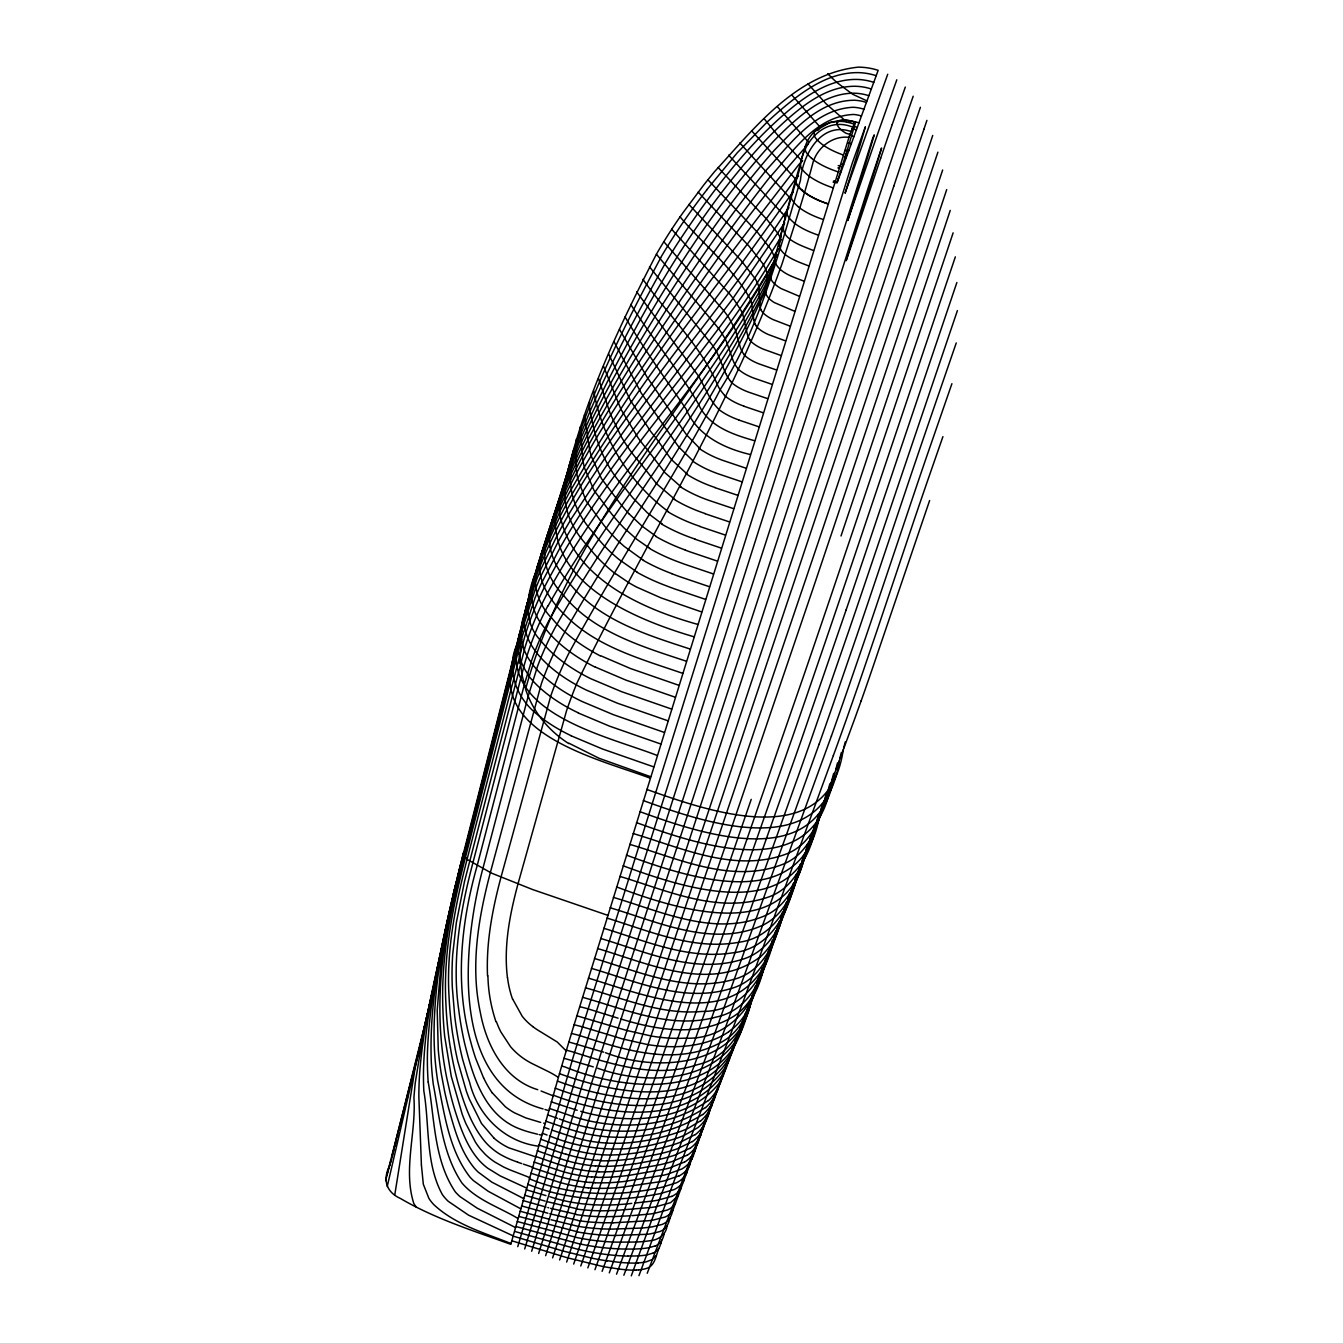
<?xml version="1.0" encoding="UTF-8"?>
<svg xmlns="http://www.w3.org/2000/svg" width="1343" height="1343" viewBox="0 0 1343 1343"><rect width="100%" height="100%" fill="white"/><g stroke="black" fill="none" stroke-linecap="round" stroke-linejoin="round"><path stroke-width="1.5" d="M544.351 552.695L545.057 544.704A294.587 144.524 19.1 0 1 548.565 531.912L552.695 522.091M607.808 915.338L532.684 889.57L491.572 873.151L467.062 859.352L463.385 854.4L465.266 850.337M549.354 536.512L550.059 547.524M525.549 611.501C517.777 628.809 520.278 649.945 532.835 664.399M576.365 439.027L576.332 469.664M846.208 260.357L849.901 248.136A88.588 1.746 -71.9 0 1 851.361 243.519L875.116 169.201A72.958 1.544 -71.9 0 0 877.147 162.772L881.579 148.015L869.122 184.898A131.782 2.602 -71.9 0 0 868.098 188.104L832.089 301.05A251.04 5.808 -71.8 0 1 828.547 312.063L811.827 363.852A492.948 8.293 -71.8 0 0 807.009 378.844L593.908 1047.49A629.145 9.015 -71.6 0 0 587.613 1067.551L531.677 1251.24M774.827 261.13L774.407 257.638A135.861 50.765 15.9 0 0 770.462 248.824L757.737 232.624L707.912 179.777M765.678 289.484L766.551 284.682M394.825 1194.548L414.97 1068.81L439.43 961.37M529.696 593.807L521.806 627.819L520.01 658.171A105.862 56.104 16.5 0 0 529.276 676.049M855.508 122.431L849.212 143.567A170.846 6.211 -72.1 0 1 846.963 150.852L837.109 182.614L833.214 182.295M560.786 496.725L566.947 475.489M572.89 451.164L570.406 478.947A314.782 144.775 19.2 0 0 571.564 491.051C574.451 507.134 583.03 521.755 594.076 533.607A187.869 87.916 17.9 0 0 611.434 552.913L613.415 554.659A137.422 65.119 17.4 0 0 619.039 559.494L637.237 572.202M446.464 927.895C435.401 976.344 423.045 1024.877 419.553 1074.601A636.297 469.446 8.9 0 0 418.848 1096.392L421.4 1164.901M766.601 284.38L766.937 273.217A136.18 51.722 15.9 0 0 762.572 263.346L748.773 245.887L698.192 192.099M519.036 635.357L524.206 618.938M453.33 894.925L443.996 941.292A932.411 691.209 1.7 0 0 441.243 959.993L437.214 1010.372L438.254 1049.554A512.405 389.386 11 0 0 441.209 1073.393L444.701 1091.775A665.037 505.388 7.2 0 0 448.377 1107.303C454.253 1128.321 459.977 1150.498 474.045 1167.755A53.065 38.376 20.9 0 0 478.276 1172.17L491.79 1182.125L523.686 1198.594M778.688 245.987C785.319 212.714 795.778 180.449 804.826 147.831C809.846 129.079 830.528 117.126 849.347 122.767A52.31 51.353 39.6 0 1 854.215 124.144M774.24 264.756L773.753 266.535M447.79 920.324C436.861 969.025 425.143 1018.061 423.565 1068.155A553.115 412.217 10.5 0 0 423.817 1090.869C429.693 1125.031 425.278 1163.374 442.367 1194.599A46.283 32.954 21.3 0 0 448.159 1201.246L468.556 1215.163L513.177 1235.896L510.827 1244.34C473.391 1230.792 434.88 1218.705 400.382 1198.443C385.642 1191.963 382.453 1178.399 390.058 1165.086M453.229 894.354L463.419 852.939M448.226 918.444L450.509 908.892M456.402 881.831C445.188 925.915 436.66 970.888 434.461 1016.416A612.509 462.479 8.7 0 0 434.326 1046.869A507.301 384.031 11.2 0 0 437.633 1080.729C444.449 1113.632 448.797 1149.608 469.865 1176.972A49.993 35.992 20.9 0 0 473.525 1180.682L488.13 1191.241L520.782 1208.818M564.228 487.005C581.838 404.914 618.166 328.045 656.576 253.928A575.526 510.709 -4.9 0 1 683.167 212.463L703.631 185.149A835.682 701.466 -8.8 0 1 714.694 171.484C754.178 128.475 796.13 73.697 858.211 67.15A65.74 65.052 57.2 0 1 878.154 70.323L837.109 182.614L834.439 181.775M777.396 251.51L778.05 248.757M446.9 926.066L447.773 922.423M450.946 907.096L451.819 903.486M443.811 941.124L424.069 1028.251L415.306 1082.576A809.611 585.347 5.7 0 0 413.929 1097.651C416.28 1132.585 402.967 1169.585 413.778 1203.412A31.527 22.227 21.9 0 0 416.515 1207.357M457.527 877.197L460.951 863.264M444.197 939.529L445.288 935.03M452.255 901.69L454.018 894.472M456.654 881.864C443.156 937.75 429.626 994.189 427.477 1051.871A528 395.967 10.9 0 0 428.182 1082.022M457.594 878.07L462.395 858.932M444.701 940.033L445.356 937.431M434.276 984.486L387.204 1186.557M458.097 878.104L461.32 865.278M434.964 981.783L435.602 979.198M462.126 858.597C445.691 925.109 428.652 992.947 431.288 1062.011A497.884 375.335 11.5 0 0 433.269 1084.204C439.648 1117.678 442.502 1154.174 462.026 1183.099C476.799 1200.206 499.21 1207.122 518.045 1218.521M560.199 500.385L560.619 498.757M461.807 859.856L463.788 852.05M461.791 863.431L462.731 859.738M463.201 857.892L465.098 850.488M427.645 1013.495L391.988 1156.239M428.299 1010.893L428.971 1008.274M429.626 1005.672L430.297 1003.053M561.441 495.483C580.847 411.394 620.281 333.5 660.689 257.839M463.318 853.93L529.578 594.21L540.121 559.175A514.923 437.398 5.9 0 1 546.467 542.085L559.88 511.465A684.98 568.358 0.6 0 1 568.341 494.392C635.121 377.786 717.246 270.329 799.186 164.098M466.122 846.426L469.227 834.288M470.268 830.243L471.813 824.166M472.854 820.12L478.528 797.86M479.569 793.814L482.674 781.66M483.698 777.614L485.259 771.553M487.845 761.431L491.974 745.231M492.999 741.185L496.104 729.048M497.145 725.002L498.689 718.925M501.275 708.802L502.836 702.742M503.86 698.696L512.136 666.313M513.16 662.25L516.266 650.113M517.307 646.067L518.851 639.99M521.437 629.884L525.566 613.684M526.607 609.638L533.842 581.301C556.036 486.317 611.216 404.008 664.399 323.898C697.806 274.442 731.985 225.439 768.8 178.434C792.202 152.766 815.369 116.052 853.611 114.457A34.28 33.844 48 0 1 861.451 116.018M521.772 631.428L522.813 627.382M519.623 643.112L520.664 639.067M520.496 643.314L521.537 639.251M400.18 1125.719L400.785 1123.369M401.389 1121.019L401.993 1118.652M776.036 256.966L776.724 254.247M845.251 741.907L843.622 748.219M523.955 616.286C548.632 516.316 614.49 433.856 674.774 352.94L734.974 272.696L792.068 193.258M386.717 1175.679L416.531 1059.61M394.187 1149.02L390.645 1162.803M394.792 1146.704L396.571 1139.737M397.175 1137.42L397.78 1135.087M398.972 1130.403L399.576 1128.07M404.428 1109.184L405.032 1106.8M405.653 1104.416L406.257 1102.032M406.879 1099.648L407.5 1097.248M519.271 663.089L520.144 659.665M412.469 1077.942L413.107 1075.508M837.495 762.975L835.85 769.338M841.373 752.466L839.929 758.023M537.25 570.909L537.737 569.029M540.255 562.465L540.742 560.585M417.169 1057.109L419.771 1047.087M423.045 1034.463L423.7 1031.928M420.426 1044.569L421.081 1042.05M421.736 1039.532L422.39 1036.997M390.578 1161.695L385.609 1180.648M829.856 783.758L828.396 789.365M833.667 773.4L831.787 780.585M526.087 607.271L533.775 582.661M522.209 625.351L535.723 582.023A439.765 373.069 9.3 0 1 541.43 568.005L556.623 536.545A784.916 633.896 -0.5 0 1 570.187 511.935C634.131 405.687 719.378 314.38 786.813 210.448M544.268 550.529L544.738 548.716M704.605 1123.671L697.756 1143.329A53.854 36.882 19.5 0 1 687.079 1155.383M707.61 1115.462L703.061 1128.959A63.205 42.909 19.3 0 1 692.468 1141.617M710.632 1107.203L708.298 1115.395A131.144 88.588 17.5 0 1 707.341 1118.081L705.931 1121.371A68.997 46.669 19.1 0 1 695.221 1134.717M818.575 814.429L816.208 823.36M822.302 804.272L820.825 809.93M826.063 794.049C819.348 820.539 811.743 852.066 783.943 863.868C732.993 884.533 678.735 858.798 629.766 844.361M541.246 558.705L541.733 556.808M713.687 1098.91L708.802 1113.75M811.172 834.523L809.661 840.248M814.848 824.518L813.354 830.209M843.219 749.797C828.245 853.426 711.404 812.314 646.755 789.415M701.65 1131.83L700.576 1135.725M800.243 864.204L798.497 870.801M803.869 854.383C796.869 880.857 789.718 912.149 762.723 925.226C712.915 947.889 658.456 922.087 610.158 907.767M807.512 844.478L805.766 851.042M827.959 790.977C821.933 816.208 811.877 844.865 785.135 854.433C734.386 872.715 681.539 847.836 633.124 833.533M839.106 761.196C824.736 863.482 706.754 823.746 643.314 800.562M538.728 565.235L539.231 563.338M542.236 554.911L543.26 551.117M557.093 508.997L558.016 505.572M716.776 1090.566L711.706 1106.095M789.55 893.296L787.753 899.944M793.092 883.66C785.957 913.458 775.364 949.232 742.662 959.255C694.767 974.481 646.05 951.952 600.674 938.455M796.651 873.957L794.888 880.572M831.367 782.197C816.108 885.037 701.348 846.006 636.498 822.621M546.198 543.244L547.172 539.584M698.696 1139.938L694.935 1150.867M779.041 921.835L777.228 928.55M782.516 912.384C775.163 942.786 764.57 979.719 730.088 988.817C683.1 1002.818 635.944 981.347 591.424 968.37M786.024 902.865C778.638 933.771 767.608 971.241 732.288 979.786C685.434 992.762 638.748 971.56 594.479 958.499M834.792 773.333C819.666 874.159 702.641 834.49 639.889 811.642M568.727 743.569A106.718 95.706 12 0 1 525.566 689.177C570.288 526.725 691.679 403.118 774.626 260.424M719.898 1082.173L714.627 1098.406A88.94 59.394 18.5 0 1 702.708 1114.69M768.733 949.837C761.951 973.96 756.277 1001.912 733.597 1016.382C699.569 1037.451 656.761 1030.014 620.651 1018.917M772.141 940.553C765.208 972.248 751.996 1009.835 715.903 1017.138C670.543 1029.46 625.62 1009.264 582.526 997.295M775.582 931.219C768.985 969.579 746.557 1011.816 701.953 1011.447C661.528 1015.107 623.505 998.487 585.447 987.793M805.33 852.687C789.214 945.992 675.109 909.06 616.605 886.917M812.481 833.466C806.337 859.402 794.972 888.512 767.222 897.46C717.766 914.096 666.883 890.443 619.862 876.391M819.734 813.976C804.239 915.96 691.36 878.96 626.442 855.122M539.735 561.441C562.969 469.429 615.849 389.067 666.229 309.998C697.823 261.986 730.491 214.511 766.618 169.772C790.305 143.97 814.781 109.303 852.906 107.272A40.458 39.954 48.4 0 1 863.935 109.203M558.94 502.148C580.495 416.985 623.27 339.108 665.557 262.775A824.619 692.468 -9.2 0 1 676.788 244.594C702.641 204.908 730.894 166.414 764.368 132.756A413.526 380.841 -3.7 0 1 784.396 114.088C804.877 96.478 829.151 78.784 857.455 79.438A59.831 59.142 53 0 1 870.482 81.352L873.773 82.309M758.627 977.301C752.147 1001.828 744.929 1030.182 720.301 1042.756C676.133 1066.577 624.982 1050.176 580.596 1035.839A141.116 98.492 17.2 0 0 573.78 1034.026L571.463 1033.489M761.985 968.202L753.305 997.161L744.996 1014.704M765.342 959.053C759.752 1000.367 730.609 1040.271 684.964 1038.156A109.219 68.795 18.1 0 1 651.288 1036.024L626.123 1030.316L576.852 1015.795M794.435 882.233C788.274 914.6 769.019 949.048 732.909 952.808C688.422 959.892 645.446 940.939 603.813 928.298M808.553 844.344C800.613 870.6 793.377 901.992 766.417 915.07C716.39 937.615 661.83 911.729 613.365 897.376M815.772 824.988C799.941 926.2 687.734 889.586 623.135 865.799M543.764 549.22C565.655 462.378 613.147 385.24 659.329 309.562C694.314 254.297 730.827 199.536 774.189 150.416C796.114 127.686 820.707 100.087 854.786 100.255A46.149 45.578 49.1 0 1 863.482 101.581L866.42 102.437M547.675 537.754C563.002 477.151 589.56 420.174 620.332 365.967C664.214 286.966 711.589 208.669 772.964 141.854A391.602 361.67 -4.2 0 1 787.283 127.703C805.649 110.747 827.439 93.271 853.712 93.187A51.538 50.916 49.9 0 1 865.815 94.799L868.871 95.689M695.758 1148.013L694.146 1153.503A86.187 59.478 18.7 0 1 693.156 1156.138L691.779 1159.043M723.038 1073.728L717.548 1090.684M752.013 995.331C744.123 1066.124 659.212 1073.443 605.542 1052.727M755.303 986.35L753.826 991.772M787.3 901.623L779.83 925.797L772.695 941.359A148.771 89.88 17.2 0 1 759.987 957.206M797.591 874.108C791.396 904.913 773.4 937.716 739.137 942.232C693.643 950.542 649.592 931.102 606.969 918.075M726.194 1065.234L720.503 1082.928M748.739 1004.279C739.473 1079.319 657.046 1089.492 597.702 1068.222M776.758 930.229L767.172 959.758A257.503 157.332 15 0 1 763.848 966.943C726.479 1030.282 642.508 994.173 588.419 978.14M729.383 1056.689L723.927 1074.031A148.066 97.451 17.1 0 1 720.368 1081.635C689.362 1122.849 626.577 1124.662 580.747 1111.316M742.243 1021.973L735.259 1044.3A204.64 132.151 15.8 0 1 732.103 1051.468C695.674 1110.09 613.801 1093.202 559.427 1073.661M745.483 1013.142C732.959 1101.193 627.315 1092.447 564.95 1066.946A164.517 117.999 17.2 0 0 561.676 1066.09M513.144 1236.013L560.971 1068.474A555.515 13.464 -71.7 0 1 573.528 1026.656M692.837 1156.021L686.542 1173.346A38.057 26.491 20.1 0 1 676.637 1182.73L662.384 1187.162A143.265 97.2 17.9 0 1 658.758 1187.9C615.614 1196.915 570.422 1195.925 529.327 1178.768M732.573 1048.094L726.916 1066.157A171.82 112.51 16.5 0 1 724.448 1071.832C687.935 1127.012 606.734 1115.983 553.148 1095.082M735.779 1039.448L729.92 1058.267A195.155 127.132 16 0 1 727.973 1062.968C693.307 1121.774 609.134 1108.848 555.179 1088.149M739.003 1030.736L733.328 1049.303A230.19 149.107 15.2 0 1 731.482 1054.003C698.528 1116.419 612.223 1101.495 557.446 1081.065M554.407 516.115C570.842 450.879 601.882 390.746 633.644 331.889C670.627 263.178 712.948 196.481 766.433 139.353A400.617 369.661 -3.9 0 1 785.571 120.87C805.045 103.529 828.195 85.935 855.541 86.271A56.003 55.348 51.2 0 1 868.149 88.05L871.322 88.974M753.138 994.256C746.137 1024.524 730.676 1057.277 697.319 1064.714C655.653 1078.731 612.324 1064.344 572.303 1051.77A133.964 94.161 17.2 0 0 566.41 1050.243M689.933 1163.995L689.379 1165.909A41.448 28.723 19.9 0 1 679.189 1175.88M687.028 1171.919L683.755 1180.799A35.019 24.476 20.2 0 1 674.102 1189.579L660.152 1193.625A147.814 100.423 17.9 0 1 655.216 1194.515C612.576 1202.673 568.324 1200.592 527.765 1184.274M517.76 1246.657L573.444 1056.253A586.387 12.205 -71.7 0 1 577.205 1043.947L850.287 169.352A66.411 1.947 -72.1 0 1 852.469 162.503L865.278 126.964M658.792 1248.587C655.737 1255.906 654.964 1266.583 645.63 1268.699A34.045 24.778 20.6 0 1 638.63 1269.857M661.545 1241.117L660.924 1243.232M664.315 1233.613L663.66 1235.778A50.48 36.429 19.9 0 1 662.2 1239.639M684.141 1179.792L681.002 1188.236M667.001 1226.344C665.843 1234.922 657.969 1240.277 649.71 1240.747A79.909 56.607 19.5 0 1 643.465 1241.536M669.888 1218.454L669.351 1220.317A68.308 48.919 19.3 0 1 668.411 1223.087L667.337 1225.286A23.419 16.754 20.7 0 1 659.816 1231.581L650.549 1233.831A88.034 61.996 19.3 0 1 647.091 1234.301L613.902 1235.526M672.709 1210.798L672.138 1212.729A80.244 57.262 18.9 0 1 671.517 1214.66L670.056 1217.883A24.678 17.593 20.6 0 1 662.082 1224.447L652.295 1226.847A106.517 74.369 18.9 0 1 646.268 1227.62L645.06 1227.737A167.439 114.793 17.9 0 1 641.333 1228.056L612.794 1229.097A154.076 106.366 17.7 0 1 577.574 1226.226L551.033 1219.746M681.052 1188.303L672.776 1210.479M569.818 463.335L565.252 487.106A306.439 142.878 19.2 0 0 565.537 502.97C567.804 519.019 576.181 533.658 587.109 545.409M524.71 1248.956L581.603 1058.469A618.888 10.828 -71.6 0 1 586.757 1041.832L872.497 138.933A50.211 1.259 -72 0 1 873.269 136.952L874.259 134.904L867.393 158.021A144.289 3.828 -72 0 1 864.758 166.381L852.587 205.043A142.14 3.324 -72 0 0 849.548 214.796L847.786 220.487L869.643 156.98A263.497 5.909 -71.9 0 1 878.641 131.094L896.805 79.808M529.763 593.421L535.421 576.634M573.545 1026.64L849.481 135.761M847.013 186.979L857.808 152.481A107.474 3.307 -72.1 0 0 860.729 143.03L865.345 127.014M837.159 122.901L838.838 120.988M846.829 187.6L845.083 193.224L887.723 74.251M538.644 1253.472L595.134 1071.68A631.076 7.068 -71.6 0 1 602.738 1047.725L828.967 346.88A176.386 2.636 -71.7 0 1 830.881 341.189L888.562 168.379M545.627 1255.688L627.45 999.007L841.541 343.388A481.936 6.597 -71.8 0 0 844.68 333.954L893.766 186.241M552.611 1257.854L799.404 503.407A323.881 1.998 -71.6 0 1 804.776 487.14L819.18 443.61A172.525 1.125 -71.6 0 1 828.043 416.985L909.715 171.602M559.628 1259.969L932.73 135.425M937.901 152.179L566.645 1262.051M955.343 256.849L858.563 544.016A353.327 6.984 -71.4 0 1 844.159 586.522L835.145 613.029A421.333 8.092 -71.4 0 1 820.187 656.794L805.212 700.375A453.565 8.578 -71.4 0 1 794.804 730.424L687.75 1035.554A515.83 9.032 -71.5 0 1 684.561 1044.485A481.449 8.528 -71.5 0 1 675.63 1069.347L602.1 1271.351M926.922 120.383L923.984 129.079M841.003 535.975L938.421 245.887A185.435 2.451 -71.4 0 0 950.24 210.398M880.706 158.121L849.129 252.098A300.664 6.715 -72 0 1 846.224 260.676M913.005 129.029L920.408 107.306M957.391 310.619L872.581 560.854A414.752 10.828 -71.4 0 1 863.818 586.773L857.388 605.727A387.304 10.24 -71.4 0 1 849.095 630.001L810.971 740.144A410.219 10.727 -71.4 0 1 796.953 779.763L704.84 1036.997A462.16 11.264 -71.5 0 1 695.07 1063.387L616.538 1274.188M573.696 1264.065L817.669 543.999A270.883 1.477 -71.5 0 0 832.526 499.646L923.044 228.914A181.389 0.99 -71.5 0 0 942.652 169.99M846.14 609.907L800.529 742.209A455.898 10.173 -71.4 0 1 795.912 755.387L695.825 1037.719A469.53 9.888 -71.5 0 1 685.719 1065.469L609.286 1272.862M751.224 799.37L665.893 1046.835A509.467 5.624 -71.5 0 1 656.878 1072.654L587.848 1267.893M956.25 342.952L926.704 428.736A550.63 24.208 -71.1 0 0 910.151 477.403L867.981 602.839A369.845 11.113 -71.4 0 1 856.364 636.968L836.907 693.408A325.56 9.955 -71.4 0 1 819.112 744.223M892.239 124.496L905.3 87.077M913.19 96.226L904.93 120.148A178.72 2.585 -71.8 0 0 888.63 168.144M580.764 1266.029L647.175 1075.155A529.931 4.113 -71.5 0 0 657.315 1045.693L812.951 588.771A322.74 2.921 -71.5 0 0 834.221 525.583L933.889 228.109A171.669 1.612 -71.4 0 0 946.697 189.598M951.918 383.678L926.099 458.181A451.13 21.203 -71.1 0 0 917.151 484.42L874.813 610.377A351.581 11.835 -71.3 0 1 865.161 638.798L849.481 684.426A271.504 9.451 -71.4 0 1 831.401 736.048M942.92 436.626L928.013 479.501A404.075 20.481 -71.1 0 0 914.701 518.348L882.116 615.396A383.813 13.967 -71.3 0 1 877.886 627.97L861.35 676.486A216.525 8.478 -71.3 0 1 833.365 755.538M929.625 500.519L878.238 651.338A158.088 6.866 -71.3 0 1 861.165 700.861M819.112 744.19L714.006 1035.453A448.73 12.423 -71.5 0 1 707.425 1053.046L623.857 1275.229M861.199 700.71L855.021 717.917A116.959 5.171 -71.3 0 1 852.956 723.541L756.764 984.486L647.225 1273.265M831.401 736.014L726.58 1024.306A443.106 13.699 -71.5 0 1 718.035 1046.919L656.71 1206.551A934.409 31.997 -72.5 0 0 650.6 1223.053L631.294 1275.85M594.949 1269.672L665.339 1073.611A503.524 7.219 -71.5 0 0 678.181 1037.316L804.256 674.102A471.846 7.269 -71.4 0 0 825.089 613.096L830.058 598.474A369.426 5.943 -71.4 0 0 840.063 568.895L850.606 537.72A342.28 5.573 -71.4 0 0 854.366 526.574L945.455 255.791A199.452 3.374 -71.3 0 0 953.127 232.826M638.949 1275.665L678.265 1169.787L743.267 1001.391L833.365 755.488M520.245 632.906C492.898 712.21 605.827 735.376 657.264 755.488M515.04 653.991C484.974 733.463 598.34 758.661 650.23 778.185M517.894 642.827C504.38 668.848 516.87 699.988 539.567 716.172M526.053 610.158L527.111 607.54M529.881 596.443L527.413 602.973A280.737 145.111 19.1 0 0 525.466 609.655C521.47 624.78 526.825 640.947 536.696 652.664M554.961 512.791L557.916 506.059M515.578 652.664L516.132 651.338M518.432 641.501L518.986 640.191M521.302 630.253L522.41 627.651M530.334 595.385L531.24 593.27M527.665 606.247L528.219 604.971M525.298 616.353L525.868 615.077M772.88 268.852L770.664 274.207L770.764 278.437A28.455 10.727 17.4 0 0 781.072 288.56L799.286 296.283M853.745 125.151L853.359 126.007L857.254 127.467M542.001 554.642L540.322 558.537A359.387 180.012 20.1 0 0 538.879 562.281C530.871 580.931 537.133 602.587 550.58 616.974M537.871 568.559C527.01 587.932 530.2 612.895 545.56 628.927M563.489 488.818L558.688 500.67A391.753 186.559 20.3 0 0 556.321 508.947C545.107 583.517 636.733 619.946 693.978 636.783M542.404 553.752L543.227 551.99M520.06 642.709L521.52 639.704M558.554 504.733L559.208 503.407M548.75 535.404L544.268 545.392A322.656 160.002 19.6 0 0 541.749 552.88C533.708 576.986 549.27 600.321 566.125 616.185C597.669 647.427 641.92 659.245 682.664 673.33M553.366 520.731L554.038 519.372M544.083 550.244L544.519 549.371M774.374 264C711.421 385.861 615.144 486.384 548.112 605.811M549.455 534.027L550.16 532.634M678.349 1195.471L670.661 1202.64L655.972 1206.736A141.468 96.847 18.1 0 1 651.305 1207.441L613.331 1210.631M775.28 259.552C709.658 378.39 611.082 475.103 546.651 594.664A425.244 356.483 10.2 0 0 524.979 647.46L464.477 881.596L456.318 922.826L452.709 954.437A485.142 375.268 11.1 0 0 452.322 987.558L454.723 1016.08A536.596 414.047 9.7 0 0 462.664 1059.459L467.532 1076.079A327.323 250.201 15.2 0 0 469.563 1082.089C477.638 1115.278 504.397 1141.903 538.543 1146.183M778.252 248.589C742.998 309.36 699.602 364.809 656.576 420.158C614.859 473.961 573.881 528.957 543.059 589.896A433.839 364.675 9.9 0 0 524.677 636.8L467.062 859.352C455.63 903.94 446.229 949.786 449.015 996.086A636.213 488.936 7.3 0 0 452.49 1032.935L455.159 1048.782A519.103 399.324 10.3 0 0 457.812 1061.339L466.306 1091.02A296.434 225.12 16 0 0 469.244 1098.927L481.499 1123.487L494.09 1138.209M781.307 236.385C720.738 337.899 637.287 423.213 574.619 523.283A915.003 717.296 -2.1 0 0 559.678 548.464L541.414 583.349A413.275 349.18 10.6 0 0 534.967 598.105L521.42 638.932L465.349 857.724C453.011 905.216 443.156 954.101 445.91 1003.439A607.976 466.122 8.2 0 0 449.72 1043.796L450.392 1047.825M784.681 222.837L731.985 299.791L612.055 457.275L571.715 518.146A838.334 668.461 -1.2 0 0 557.328 543.344L541.145 575.576A424.976 359.857 10 0 0 535.085 589.963L522.192 629.632L464.225 856.297C451.114 906.525 440.672 958.13 442.938 1010.305A602.906 460.767 8.4 0 0 444.701 1036.494L451.282 1076.398L462.059 1113.8A277.833 209.038 16.5 0 0 465.887 1123.587L475.321 1141.936A79.371 58.085 20.5 0 0 480.408 1149.071L485.243 1154.342A52.881 38.494 20.8 0 0 495.063 1162.165L503.34 1166.866A92.516 68.023 20.7 0 0 511.448 1170.458L525.533 1175.931A105.425 73.697 20.5 0 1 529.646 1177.643M655.988 1255.823L652.295 1259.516L646.151 1261.866A44.353 32.081 20.3 0 1 639.772 1262.773L637.908 1262.924M706.838 189.682L737.122 152.917L767.273 121.928A428.971 394.087 -3.7 0 1 783.691 107.373C805.061 89.528 830.31 71.767 859.436 72.656A63.121 62.45 55.2 0 1 872.816 74.688L876.19 75.661M797.524 176.202C719.814 283.793 634.265 386.616 567.669 501.745A708.248 583.433 0.4 0 0 559.074 518.482L556.338 524.106A852.62 685.45 -2.6 0 0 548.901 540.255L543.344 553.4A482.557 410.152 7.3 0 0 538.325 566.645C527.43 589.795 520.916 620.416 540.927 640.829A118.016 60.804 16.7 0 0 590.735 678.685L621.574 691.679L671.618 709.07M776.858 255.304L774.861 258.628L770.446 275.046A263.211 238.701 50.2 0 1 764.956 291.33C710.363 413.61 627.248 520.261 562.129 636.851A472.686 388.899 8.3 0 0 541.363 683.721L490.346 872.581C480.878 908.623 473.76 946.009 476.261 983.429A306.909 237.929 15.3 0 0 480.341 1012.504C486.351 1045.005 503.927 1079.47 537.754 1089.693M804.004 148.939C739.053 221.696 686.407 304.508 630.723 384.333C588.1 447.588 548.851 515.024 531.056 589.896L463.57 855.038C448.562 911.83 437.079 970.485 440.487 1029.51A543.579 414.517 10.1 0 0 446.766 1078.026L450.023 1092.447A543.932 414.584 10 0 0 453.884 1106.934C459.826 1126.022 466.155 1146.049 479.871 1161.175A53.435 38.779 20.8 0 0 487.727 1168.209L500.267 1175.931L526.674 1188.102M783.959 224.432C779.326 239.188 802.946 246.088 813.438 250.537M817.484 130.456L818.458 129.482M759.886 957.139C711.303 993.35 648.417 963.435 597.551 948.527M780.837 239.709C773.45 254.028 798.279 261.751 808.671 265.914M708.265 1100.505C667.706 1129.681 611.82 1131.075 565.974 1114.035M819.482 128.559L830.209 122.28L843.572 120.148A36.832 36.278 45.1 0 1 851.714 121.189L855.172 122.381M705.36 1107.539C663.006 1136.228 606.046 1137.286 559.242 1118.92M700.643 1120.734L688.17 1128.305A131.06 86.993 17.7 0 1 680.129 1131.629C646.822 1143.094 609.923 1147.912 575.627 1137.756A151.39 100.121 17.5 0 1 570.876 1136.396L551.654 1130.034M702.49 1114.539C665.742 1137.84 617.746 1142.994 576.08 1131.192A182.111 118.704 17.5 0 1 566.494 1128.288L549.64 1122.513M802.594 160.64L800.394 163.158L800.814 166.817A46.182 15.428 17.5 0 0 806.908 174.305A38.225 12.792 17.5 0 0 832.845 187.751M797.272 177.024L795.576 179.257L795.929 182.933A45.746 15.562 17.3 0 0 802.896 191.26L807.261 194.416A36.681 12.507 17.2 0 0 822.252 201.853L827.876 203.834A38.074 12.977 17.5 0 1 802.073 190.186M695.07 1134.617L680.028 1142.389A136.046 90.72 17.7 0 1 676.033 1143.816L673.061 1144.79M728.695 1031.693L733.798 1027.731A125.268 79.187 17.7 0 0 744.945 1014.687M793.058 192.167L791.061 194.785L791.48 198.479A45.36 15.696 17.5 0 0 797.473 206.033L798.38 206.805M692.333 1141.533L677.308 1148.802A137.355 91.811 17.7 0 1 673.347 1150.128L668.864 1151.471A214.813 140.713 16.3 0 1 657.936 1154.208L641.618 1157.431M689.63 1148.416L674.656 1155.198A138.732 92.952 17.7 0 1 670.728 1156.424L664.735 1158.069A225.355 147.545 16.2 0 1 656.945 1159.865L635.726 1163.743M686.944 1155.265L672.071 1161.577A140.092 94.094 17.7 0 1 668.176 1162.702L662.2 1164.213A221.629 145.615 16.4 0 1 657.566 1165.237L631.68 1169.703M684.309 1162.115L669.536 1167.957A141.384 95.185 17.8 0 1 665.708 1168.981L627.802 1175.612M679.105 1175.813L664.701 1180.732A143.181 96.864 17.8 0 1 660.991 1181.555L622.212 1187.178A164.87 111.435 17 0 1 591.843 1188.219L588.352 1187.783M798.548 176.084L795.879 178.451L796.114 182.648A45.998 15.646 17.5 0 0 802.14 190.186M807.848 144.406L805.179 146.706L805.447 150.819A46.602 15.293 17.5 0 0 811.608 158.273M653.101 1253.069L647.141 1254.866A55.449 39.837 20.1 0 1 640.947 1255.671L639.956 1255.772A110.949 78.381 19.1 0 1 627.718 1255.957M671.567 1196.412L658.02 1200.138A145.598 99.264 18 0 1 653.202 1200.944L634.719 1203.093M655.3 1245.884L648.82 1247.731A66.16 47.206 19.8 0 1 642.172 1248.587L641.131 1248.688A125.268 87.832 18.8 0 1 631.378 1249.074L623.051 1249.007A175.094 120.853 18.1 0 1 577.843 1243.5L515.981 1226.528M849.985 134.434L846.09 133.276A21.253 6.732 17.5 0 1 841.641 130.237A30.352 9.602 17.6 0 1 837.193 122.918M631.764 1203.378C604.333 1206.652 576.197 1205.443 549.824 1196.731M643.465 1241.553L642.357 1241.637A137.557 95.773 18.5 0 1 635.508 1242.057L616.471 1242.124A166.666 115.112 17.9 0 1 577.624 1237.726L517.34 1221.526M854.668 123.69L853.527 123.791M631.982 1215.65L649.508 1214.055A134.921 92.818 18.3 0 0 654.024 1213.434L667.572 1209.959A27.716 19.608 20.5 0 0 675.529 1203.076M638.647 1269.89L636.028 1270.042M629.162 1215.835L612.442 1216.657M613.281 1222.802L647.83 1220.787A121.223 84.005 18.6 0 0 653.151 1220.082L665.171 1217.01A25.97 18.449 20.5 0 0 672.793 1210.496M849.179 121.508L851.596 121.525M600.875 1166.127L595.503 1165.842M598.827 1171.667L593.488 1171.381M596.896 1177.173L591.625 1176.871M595.134 1182.663L589.896 1182.344M601.278 1160.47L597.652 1160.251M851.882 128.777L856.431 129.751M577.104 1208.818L546.97 1201.616M610.108 1267.758L606.432 1267.12A206.402 141.871 18.6 0 1 601.647 1266.214L567.031 1257.703L512.119 1240.882M576.483 1214.374L550.546 1208.314M577.792 1220.334L549.774 1213.753M577.54 1231.833L518.734 1216.422M841.86 164.333L843.639 164.719M844.378 157.232L846.224 157.651M574.116 1024.743L580.277 1026.287A178.199 125.436 17.3 0 1 585.313 1027.714L622.481 1038.911L647.376 1044.535A109.421 69.282 18 0 0 728.745 1031.726M568.895 1041.983L603.712 1052.173M846.862 150.164L848.793 150.617M539.198 1134.617L541.649 1135.204M537.586 1134.231L532.013 1132.82A79.69 59.277 20.9 0 1 516.182 1127.482C483.362 1112.625 472.266 1074.585 464.376 1042.235A540.793 418.63 9.5 0 1 458.718 1009.651C451.651 960.598 460.263 910.873 472.753 863.398L524.089 665.641A420.913 351.799 10.4 0 1 547.944 605.71M579.656 1006.629L584.356 1007.838A162.788 112.745 17.2 0 1 588.016 1008.862L618.065 1018.162M563.993 1058.284L589.459 1065.738M544.973 1123.503L543.68 1123.184M851.747 136.113L853.896 136.667M540.692 1122.412L525.852 1117.93L514.57 1112.86A51.773 38.41 20.9 0 1 505.287 1106.682L492.377 1092.95M520.161 1211.218L549.102 1219.226M837.596 178.753L838.435 178.972M521.604 1205.947L547.894 1213.233M840.181 171.602L841.054 171.82M523.115 1200.592L545.98 1207.038M524.66 1195.203L545.191 1201.112M547.81 1207.542L548.716 1207.81M526.204 1189.747L545.98 1195.606M514.654 1231.413L576.248 1248.856A179.391 123.909 18.3 0 0 627.752 1256.141M535.538 1156.793L508.829 1147.829A50.967 37.335 20.9 0 1 494.073 1138.226M513.379 1236.198L562.918 1250.988L591.608 1258.106A200.057 137.49 18.3 0 0 607.305 1260.909M577.205 1110.258L568.844 1107.639M593.27 1066.896L590.097 1065.922M544.989 1109.503L548.666 1110.627M543.109 1108.915C446.984 1083.029 464.057 938.791 482.775 868.938L528.252 695.943L537.418 666.682A437.936 362.744 9.7 0 1 555.515 626.845C619.845 512.287 705.058 410.236 763.445 292.287A330.915 296.4 53.3 0 0 766.098 286.177L769.22 278.404A223.425 204.656 49.6 0 0 773.736 265.159M852.855 127.182C824.451 115.548 801.737 142.862 799.74 168.882C790.658 199.385 781.072 229.972 774.626 261.13C778.906 273.032 793.31 276.893 803.953 281.157M838.217 165.575L842.011 166.801M833.399 181.204L837.176 182.413M530.888 1173.228L559.477 1182.31A113.248 77.81 17.6 0 0 588.352 1187.934M845.032 150.399L846.913 151.004M567.233 1107.119L551.201 1101.831M523.384 1164.129L530.132 1166.379A109.891 77.021 20.4 0 1 532.583 1167.252M776.489 369.997L758.929 363.852A26.105 10.576 17.3 0 1 743.669 354.334M772.04 384.367L753.943 378.155A28.237 11.583 17.3 0 1 737.508 368.418M767.625 398.636L748.907 392.257A30.956 12.859 17.3 0 1 731.264 382.268M763.244 412.788L743.837 406.207M758.913 426.805L738.751 420.006M785.487 340.87L768.532 334.608A24.056 9.485 17.4 0 1 755.521 325.191M780.971 355.492L763.798 349.348A24.678 9.871 17.3 0 1 749.696 339.93M754.615 440.739C732.842 434.561 707.979 426.251 698.242 403.655C678.215 369.09 651.859 338.419 630.774 304.408M750.334 454.538C724.028 448.327 697.051 435.434 686.105 409.044C665.289 378.676 643.7 348.727 625.032 316.898M746.104 468.237L723.541 460.632A51.622 22.63 17.2 0 1 699.233 448.461M741.907 481.818L718.505 473.928A56.977 25.215 17.2 0 1 692.971 461.371M737.727 495.298L715.064 487.694M733.597 508.661L710.078 500.771A70.121 31.577 17.2 0 1 680.465 486.854M729.501 521.94L705.109 513.731M564.11 1113.414L549.304 1108.411M532.466 1167.671L553.987 1174.84A174.355 116.858 17.5 0 0 559.208 1176.418A111.754 76.618 17.6 0 0 589.913 1182.495M794.653 311.274L774.34 302.578A24.375 9.334 17.4 0 1 767.659 296.971L766.601 295.275M790.053 326.131L773.048 319.584A24.375 9.468 17.4 0 1 761.061 310.032M725.421 535.102L700.106 526.574M721.376 548.145L695.103 539.282M717.38 561.105L690.067 551.889A154.781 70.541 17.3 0 1 685.299 550.126M713.402 573.965L685.014 564.362A167.522 76.769 17.3 0 1 680.078 562.549L679.088 562.18A98.442 46.25 17.1 0 1 649.475 548.448M709.457 586.723L679.944 576.735A181.053 83.384 17.3 0 1 674.824 574.854L671.802 573.713M705.545 599.381L674.841 588.989A195.39 90.401 17.3 0 1 669.553 587.042L665.423 585.464A108.044 51.588 17.1 0 1 637.069 572.303M701.65 611.938L661.058 597.904L636.683 587.109A89.007 43.177 17 0 1 629.145 582.896L615.497 573.646M650.683 776.724L599.146 758.325L568.979 743.233M521.705 1163.575L517.575 1162.182M866.974 100.91L852.57 94.195L837.293 82.83A233.598 67.217 18.6 0 1 829.252 75.242L827.657 73.63M697.806 624.411C641.4 608.614 573.008 578.397 559.913 514.973A293.21 138.614 19 0 1 560.87 496.759M690.168 649.055C645.849 634.534 597.182 619.845 567.686 581.015M686.407 661.243C641.232 646.235 591.289 631.697 561.005 592.162M678.954 685.333L630.538 668.545L600.506 655.653M675.277 697.235L625.956 680.129L595.52 667.152M559.124 1145.797L540.524 1139.149M847.349 154.579L845.452 153.79M667.991 720.805L617.377 703.195L586.371 690.101A115.196 59.898 16.7 0 1 536.512 652.681M664.382 732.455L613.382 714.694L582.224 701.566A112.493 59.008 16.6 0 1 532.5 664.432M660.806 744.005L609.554 726.16L578.329 713.015M653.739 766.887L602.419 748.974L571.245 735.846M837.243 182.245L834.389 180.717M534.044 1162.064L560.736 1170.962A109.287 74.772 17.6 0 0 591.642 1177.039M557.429 1118.299L547.457 1114.824M535.639 1156.424L555.935 1163.491A155.838 104.536 17.5 0 0 562.348 1165.455A108.011 73.731 17.6 0 0 593.505 1171.532M545.661 1121.086L548.884 1122.244M537.25 1150.733L544.738 1153.436M546.416 1154.04L563.221 1159.647A109.538 74.503 17.6 0 0 595.52 1166.043M549.455 1135.893C583.953 1150.028 622.481 1153.201 658.574 1143.279A200.527 131.178 16.5 0 0 677.342 1138.025A134.938 89.746 17.7 0 0 684.074 1135.406L697.84 1127.684A75.342 50.732 18.9 0 0 708.701 1113.7M511.045 1243.551C484.454 1232.908 455.092 1224.615 433.739 1204.57A41.432 29.378 21.6 0 1 428.904 1198.392L423.314 1184.224L421.417 1165.086M549.069 1129.094L543.915 1127.213M547.071 1135.02L542.203 1133.24M538.879 1144.975L557.261 1151.539A161.748 107.608 17.5 0 0 565.907 1154.258M541.078 1091.003L552.947 1095.77M851.093 131.53C821.043 121.038 802.61 155.066 800.445 180.365C778.89 251.577 760.994 324.771 720.805 388.58C673.531 478.964 617.025 564.094 568.576 653.789A520.631 424.774 6.6 0 0 550.697 696.144L500.973 877.264C492.428 909.329 486.065 942.45 487.526 975.773M515.494 1227.552L477.235 1208.196L460.213 1196.764A46.149 32.987 21.1 0 1 455.378 1191.98C433.772 1160.218 434.696 1118.635 428.199 1082.022M855.172 122.028L854.366 121.659A8.427 2.652 17.5 0 0 852.335 121.172L850.958 120.904A20.934 6.631 17.5 0 0 838.485 120.82M643.482 560.316L624.31 546.467A141.552 66.395 17.5 0 1 620.265 542.857M649.727 548.33L636.75 539.282L624.495 528.403A216.038 98.593 18.2 0 1 608.614 509.92L594.059 490.48L584.759 468.69A332.863 148.888 19.4 0 1 582.862 460.464L580.226 426.94M655.955 536.226L641.971 526.07L629.061 513.832M662.2 524.005L647.376 512.808L632.872 497.867A280.67 123.909 18.9 0 1 625.569 488.667C603.141 465.501 592.985 434.108 588.922 402.766M668.428 511.683C629.263 482.691 602.1 438.691 593.623 390.662M674.656 499.243L656.727 483.883L639.52 462.126M680.884 486.703L664.953 472.686L647.679 450.073A257.134 109.757 18.7 0 1 638.361 438.221L620.919 409.229L603.544 366.303M846.392 121.642L825.928 103.663L808.05 83.904M687.129 474.029L672.188 460.28A157.92 68.997 18.1 0 1 669.922 457.577L655.972 437.969A275.416 115.867 18.9 0 1 650.314 430.935L630.119 399.912L608.715 354.048M693.391 461.253L679.508 447.773A161.815 69.954 18.2 0 1 677.426 445.154L641.199 393.012L614.036 341.726M540.44 716.893L541.145 717.447M699.669 448.344L686.861 435.182A167.606 71.666 18.3 0 1 684.997 432.631L647.041 377.081L619.476 329.337M731.7 382.251L730.474 380.908M819.952 126.93L791.95 95.168M808.251 141.821L777.547 106.869M671.701 229.25L729.568 293.899A333.668 135.811 13.8 0 1 733.983 299.506L741.034 310.468A137.54 54.761 15.7 0 1 742.88 314.615L747.296 334.038A72.119 28.656 17.8 0 0 749.176 338.738L750.032 339.964M680.078 216.844C703.161 244.56 733.009 267.66 750.485 299.573A143.701 56.356 15.7 0 1 751.409 302.343L753.843 319.936M663.811 241.706L723.373 310.233A300.043 123.422 14.1 0 1 728.997 317.922L735.343 329.74L740.295 347.367A76.131 30.62 17.8 0 0 743.015 353.075L744.056 354.334M688.909 204.455L740.933 260.273L755.27 278.824A135.727 52.377 15.8 0 1 758.795 286.445L759.97 305.096A67.721 26.205 17.8 0 0 760.793 309.31L761.196 310.065M601.211 521.772L586.119 500.989L577.859 479.182A329.001 149.14 19.4 0 1 576.332 469.664M656.408 254.213L717.716 327.407A297.424 124.076 14 0 1 722.299 334.038L724.884 338.386A155.016 63.675 15.4 0 1 726.462 341.626L733.177 360.763A76.115 30.99 17.8 0 0 736.719 367.109L737.928 368.418M801.972 160.942L776.825 134.182L764.15 118.755M649.475 266.753L711.908 344.547A304.072 128.827 13.8 0 1 716.205 351.127A163.124 68.006 15.2 0 1 717.38 353.36L725.656 373.472M795.409 178.938L751.61 130.791M718.052 167.455L766.752 219.262L777.614 233.011A136.6 50.195 16 0 1 781.106 239.742M642.928 279.31C667.857 314.95 701.281 345.722 718.186 386.381A78.045 32.517 17.7 0 0 724.297 394.96M728.645 155.167L782.197 213.336M636.7 291.867L698.763 376.359L710.648 399.089M739.808 142.929L790.507 198.529M566.209 1050.931L557.194 1041.983L541.43 1032.297A75.728 58.169 20.9 0 1 532.667 1026.556M755.773 325.224L755.135 324.066M483.564 1077.892L475.64 1058.301A337.681 260.307 14.8 0 1 471.007 1042.873C454.505 984.906 460.918 923.195 477.084 865.933L524.324 684.729L531.761 660.118A388.161 324.116 11.5 0 1 549.086 620.382C614.288 502.013 706.519 400.533 767.877 279.948A378.004 335.985 55.7 0 0 772.443 269.809M512.69 999.125L522.226 1016.298A52.192 39.854 21.1 0 0 532.701 1026.539M496.356 1021.687L498.287 1026.472A114.625 87.597 20 0 0 500.889 1031.995L510.474 1046.6A58.085 43.933 21 0 0 526.691 1060.55A72.958 55.399 20.9 0 0 531.543 1063.303L548.498 1071.664A76.115 55.634 21 0 1 557.966 1077.136M598.491 378.508L610.41 414.164L621.205 436.593A344.815 146.186 19.4 0 0 625.217 443.14L626.728 445.456A244.023 105.593 18.5 0 0 639.419 462.126M525.717 689.144L522.024 675.176L519.674 656.945M786.713 213.168L786.897 213.839A43.261 15.243 17.5 0 0 794.049 222.753M507.419 977.519C503.575 946.076 509.82 914.382 517.945 884.08L566.545 710.766A645.698 516.87 2.7 0 1 577.205 682.496C644.774 542.555 729.652 410.27 782.23 263.312C792.89 229.72 804.104 196.296 813.069 162.234C817.383 148.334 830.545 137.221 845.368 137.137A17.543 17.291 45.7 0 1 848.843 137.406M584.44 414.853L589.627 449.922A354.3 155.989 19.6 0 0 591.558 456.821L601.513 478.662L616.001 498.018A245.181 110.126 18.6 0 0 629.011 513.832M956.871 282.517A258.057 6.144 -71.2 0 1 954.067 290.776L865.245 553.601A380.338 8.763 -71.4 0 1 846.14 609.907M909.782 171.367A174.422 1.108 -71.7 0 1 923.967 129.163M893.783 186.207A172.34 1.796 -71.7 0 1 913.106 128.693M880.739 158.004A190.907 3.559 -71.8 0 1 892.222 124.546M849.565 135.492A69.332 2.384 -72.1 0 1 853.309 126.158M853.695 125.302A69.198 2.367 -72.1 0 1 855.575 121.978M636.078 1270.26A110.697 78.649 19.4 0 1 610.125 1267.54M637.975 1263.108A127.048 89.528 19.1 0 1 607.321 1260.657M660.89 1243.232A49.523 35.892 19.9 0 1 659.329 1247.395A21.27 15.411 20.8 0 1 653.202 1253.187M662.166 1239.623A21.874 15.78 20.8 0 1 655.384 1245.985M613.885 1235.442A159.347 110.076 17.8 0 1 577.54 1231.951M720.318 1082.861A105.409 69.786 18.1 0 1 708.516 1100.656M717.397 1090.634A96.864 64.397 18.3 0 1 705.595 1107.69M711.589 1106.044A82.276 55.164 18.7 0 1 700.811 1120.834M673.078 1144.807A204.992 134.3 16.5 0 1 659.01 1148.55L636.75 1152.831A195.826 128.827 16.5 0 1 631.328 1153.553L624.965 1154.241A128.458 86.321 17.3 0 1 601.782 1154.779L596.275 1154.275A93.876 63.809 17.7 0 1 590.886 1153.62L586.169 1152.865A129.851 87.127 17.6 0 1 559.158 1145.697M641.467 1157.179A169.302 112.661 16.8 0 1 601.379 1160.839M597.669 1160.419A108.162 73.378 17.6 0 1 565.94 1154.157M700.509 1135.725A58.84 40.122 19.4 0 1 689.765 1148.517M635.625 1163.575A168.681 112.611 16.8 0 1 600.942 1166.379M631.613 1169.552A168.563 112.846 16.8 0 1 598.877 1171.885M694.868 1150.85A49.322 33.911 19.7 0 1 684.41 1162.215M627.735 1175.478A167.573 112.543 16.9 0 1 596.947 1177.358M691.746 1159.043A44.604 30.788 19.8 0 1 681.757 1169.031L667.085 1174.336A142.459 96.142 17.8 0 1 663.308 1175.259L624.075 1181.487A165.777 111.704 16.9 0 1 595.184 1182.814M681.035 1188.253A32.333 22.68 20.3 0 1 671.618 1196.462M613.264 1210.446A144.775 99.533 17.4 0 1 577.104 1209.12M612.391 1216.506A146.051 100.607 17.5 0 1 576.483 1214.643M613.247 1222.667A152.162 104.872 17.6 0 1 577.792 1220.552M571.312 735.796A112.241 60.301 16.6 0 1 541.028 717.481M578.43 712.898A109.908 58.169 16.6 0 1 528.857 676.1M519.456 656.928A154.479 81.537 17.3 0 1 519.204 635.39M595.369 667.27A120.988 61.778 16.8 0 1 545.728 628.91M600.237 655.871A124.06 62.768 16.9 0 1 550.949 616.941M560.484 592.145A139.672 69.064 17.1 0 1 544.822 552.796M567.35 581.049A143.298 70.105 17.1 0 1 550.328 547.575M549.119 536.461A311.056 150.701 19.3 0 1 555.163 512.858M615.262 573.713A163.728 77.776 17.6 0 1 587.428 545.409M620.164 542.874A195.574 90.518 18 0 1 601.328 521.772M671.853 573.629A102.488 48.549 17.1 0 1 643.28 560.417M685.35 550.026A92.835 43.261 17.2 0 1 655.686 536.361M695.17 539.114A90.602 41.818 17.2 0 1 661.814 524.19M700.19 526.406A83.467 38.225 17.2 0 1 668.025 511.868M705.176 513.563A76.652 34.817 17.2 0 1 674.236 499.411M715.131 487.526A63.944 28.539 17.2 0 1 686.676 474.18M718.824 409.33A75.644 31.913 17.6 0 1 710.867 399.106M738.784 419.923A37.856 16.082 17.3 0 1 718.69 409.38M743.871 406.14A34.179 14.37 17.3 0 1 724.448 395.463M730.307 380.908A79.556 32.769 17.8 0 1 725.757 373.488M755.085 324.049A70.373 27.599 17.8 0 1 753.876 319.953M766.366 295.242A58.689 22.411 17.7 0 1 765.812 289.517M782.465 213.369A155.587 56.272 15.9 0 1 785.638 218.053M787.065 213.252A30.419 10.71 17.4 0 1 788.912 207.796M818.206 235.059A37.52 13.229 17.5 0 1 793.931 222.753M823.041 219.429A37.738 13.094 17.5 0 1 798.296 206.805M837.78 171.77A38.779 12.742 17.5 0 1 811.508 158.273M843.068 154.915A36.429 11.751 17.5 0 1 820.22 142.794A44 14.169 17.5 0 1 814.378 135.912L814.093 132.067L817.316 129.734A20.934 6.749 17.4 0 1 818.961 129.398M849.834 135.039A64.011 20.917 17.5 0 1 851.613 135.609M512.539 999.142A140.679 108.817 19.1 0 1 507.52 977.536M495.953 1021.704A225.674 174.556 17.2 0 1 487.929 975.841M492.293 1092.984A122.196 91.844 19.8 0 1 483.631 1077.875M450.442 1047.825A519.808 398.602 10.4 0 0 458.685 1085.396C464.745 1105.541 471.729 1126.206 485.662 1142.389A53.2 38.863 20.8 0 0 500.032 1154.275A68.459 50.211 20.8 0 0 517.609 1162.064M848.306 142.996A14.941 14.723 44.1 0 1 851.361 143.634M854.03 121.76A28.27 27.901 47.5 0 1 858.949 122.868M660.588 257.772A718.253 617.763 -7.8 0 1 706.905 189.749M837.914 167.925A3.693 3.626 40.3 0 1 838.972 167.976"/></g></svg>
